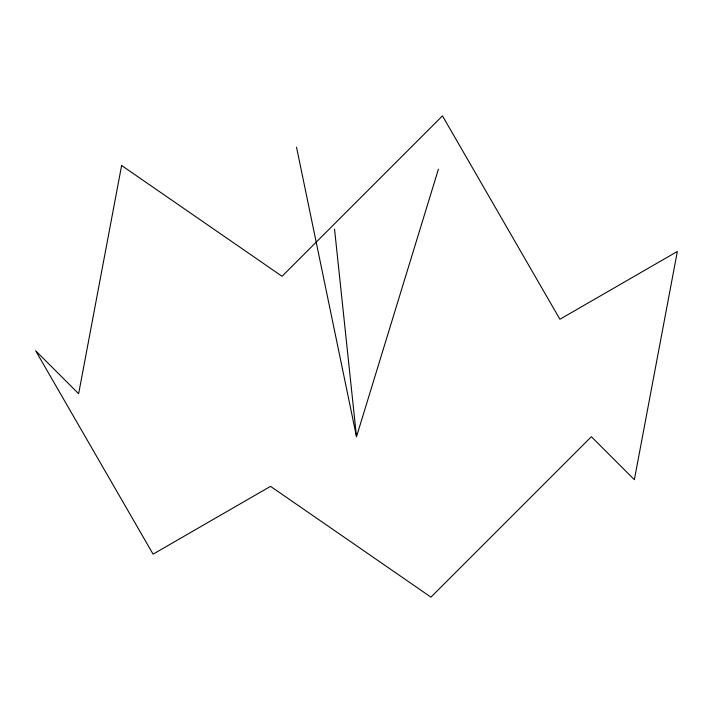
<?xml version="1.0" encoding="UTF-8"?>
<svg xmlns="http://www.w3.org/2000/svg" width="713" height="713" viewBox="0 0 713 713"><rect width="100%" height="100%" fill="white"/><g stroke="black" fill="none" stroke-linecap="round" stroke-linejoin="round"><path stroke-width="1.07" d="M296.528 147.234L356.5 436.712L438.415 169.186M334.549 229.149L356.5 436.712M121.62 165.496L78.635 393.728L35.65 350.743L153.09 554.153L270.53 486.346L430.955 597.138L591.38 436.712L634.365 479.697L677.35 251.466L559.91 319.272L442.47 115.862L282.045 276.288L121.62 165.496"/></g></svg>
